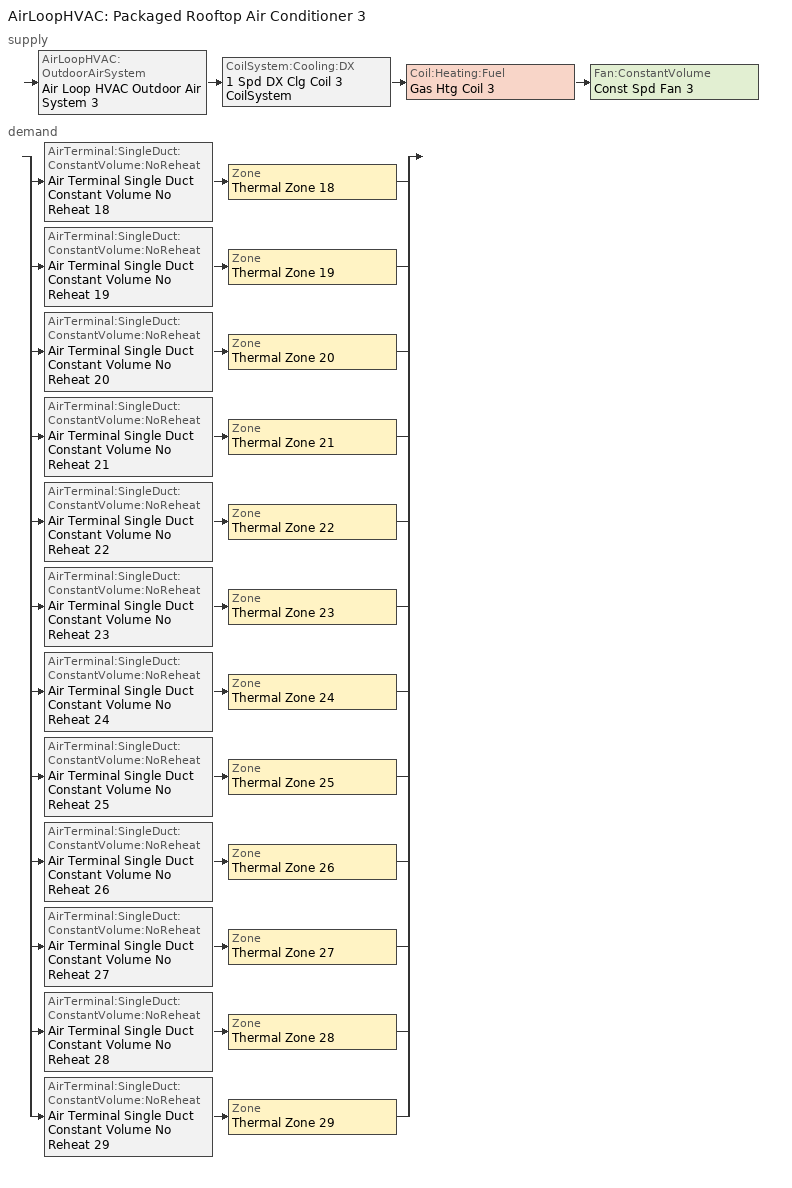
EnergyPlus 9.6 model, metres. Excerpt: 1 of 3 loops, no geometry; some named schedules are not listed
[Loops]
AirLoopHVAC 'Packaged Rooftop Air Conditioner 3'
 supply: AirLoopHVAC:OutdoorAirSystem 'Air Loop HVAC Outdoor Air System 3' > CoilSystem:Cooling:DX '1 Spd DX Clg Coil 3 CoilSystem' > Coil:Heating:Fuel 'Gas Htg Coil 3' > Fan:ConstantVolume 'Const Spd Fan 3'
 demand: split
  | AirTerminal:SingleDuct:ConstantVolume:NoReheat 'Air Terminal Single Duct Constant Volume No Reheat 18' > Zone 'Thermal Zone 18'
  | AirTerminal:SingleDuct:ConstantVolume:NoReheat 'Air Terminal Single Duct Constant Volume No Reheat 19' > Zone 'Thermal Zone 19'
  | AirTerminal:SingleDuct:ConstantVolume:NoReheat 'Air Terminal Single Duct Constant Volume No Reheat 20' > Zone 'Thermal Zone 20'
  | AirTerminal:SingleDuct:ConstantVolume:NoReheat 'Air Terminal Single Duct Constant Volume No Reheat 21' > Zone 'Thermal Zone 21'
  | AirTerminal:SingleDuct:ConstantVolume:NoReheat 'Air Terminal Single Duct Constant Volume No Reheat 22' > Zone 'Thermal Zone 22'
  | AirTerminal:SingleDuct:ConstantVolume:NoReheat 'Air Terminal Single Duct Constant Volume No Reheat 23' > Zone 'Thermal Zone 23'
  | AirTerminal:SingleDuct:ConstantVolume:NoReheat 'Air Terminal Single Duct Constant Volume No Reheat 24' > Zone 'Thermal Zone 24'
  | AirTerminal:SingleDuct:ConstantVolume:NoReheat 'Air Terminal Single Duct Constant Volume No Reheat 25' > Zone 'Thermal Zone 25'
  | AirTerminal:SingleDuct:ConstantVolume:NoReheat 'Air Terminal Single Duct Constant Volume No Reheat 26' > Zone 'Thermal Zone 26'
  | AirTerminal:SingleDuct:ConstantVolume:NoReheat 'Air Terminal Single Duct Constant Volume No Reheat 27' > Zone 'Thermal Zone 27'
  | AirTerminal:SingleDuct:ConstantVolume:NoReheat 'Air Terminal Single Duct Constant Volume No Reheat 28' > Zone 'Thermal Zone 28'
  | AirTerminal:SingleDuct:ConstantVolume:NoReheat 'Air Terminal Single Duct Constant Volume No Reheat 29' > Zone 'Thermal Zone 29'
[Controller:MechanicalVentilation]
Controller Mechanical Ventilation 3: Availability Schedule=Always On Discrete; Demand Controlled Ventilation=No; System Outdoor Air Method=ZoneSum; Zone or ZoneList Name 1=Thermal Zone 18; Design Specification Outdoor Air Object Name 1=Ventilation 18; Zone or ZoneList Name 2=Thermal Zone 19; Design Specification Outdoor Air Object Name 2=Ventilation 19; Zone or ZoneList Name 3=Thermal Zone 20; Design Specification Outdoor Air Object Name 3=Ventilation 20; Zone or ZoneList Name 4=Thermal Zone 21; Design Specification Outdoor Air Object Name 4=Ventilation 21; Zone or ZoneList Name 5=Thermal Zone 22; Design Specification Outdoor Air Object Name 5=Ventilation 22; Zone or ZoneList Name 6=Thermal Zone 23; Design Specification Outdoor Air Object Name 6=Ventilation 23; Zone or ZoneList Name 7=Thermal Zone 24; Design Specification Outdoor Air Object Name 7=Ventilation 24; Zone or ZoneList Name 8=Thermal Zone 25; Design Specification Outdoor Air Object Name 8=Ventilation 25; Zone or ZoneList Name 9=Thermal Zone 26; Design Specification Outdoor Air Object Name 9=Ventilation 26; Zone or ZoneList Name 10=Thermal Zone 27; Design Specification Outdoor Air Object Name 10=Ventilation 27; Zone or ZoneList Name 11=Thermal Zone 28; Design Specification Outdoor Air Object Name 11=Ventilation 28; Zone or ZoneList Name 12=Thermal Zone 29; Design Specification Outdoor Air Object Name 12=Ventilation 29
[AirLoopHVAC]
Packaged Rooftop Air Conditioner 3: Design Supply Air Flow Rate m3/s=AutoSize; Design Return Air Flow Fraction of Supply Air Flow=1
[Sizing:System]
Packaged Rooftop Air Conditioner 3: Type of Load to Size On=Sensible; Design Outdoor Air Flow Rate m3/s=Autosize; Central Heating Maximum System Air Flow Ratio=0.3; Preheat Design Temperature C=7; Preheat Design Humidity Ratio kgWater/kgDryAir=0.008; Precool Design Temperature C=12.8; Precool Design Humidity Ratio kgWater/kgDryAir=0.008; Central Cooling Design Supply Air Temperature C=13; Central Heating Design Supply Air Temperature C=54.4; Type of Zone Sum to Use=NonCoincident; 100% Outdoor Air in Cooling=Yes; 100% Outdoor Air in Heating=Yes; Central Cooling Design Supply Air Humidity Ratio kgWater/kgDryAir=0.0085; Central Heating Design Supply Air Humidity Ratio kgWater/kgDryAir=0.008; Cooling Supply Air Flow Rate Method=DesignDay; Cooling Supply Air Flow Rate m3/s=0; Cooling Supply Air Flow Rate Per Floor Area m3/s-m2=0.00996765; Cooling Fraction of Autosized Cooling Supply Air Flow Rate=1; Cooling Supply Air Flow Rate Per Unit Cooling Capacity m3/s-W=3.94755e-05; Heating Supply Air Flow Rate Method=DesignDay; Heating Supply Air Flow Rate m3/s=0; Heating Supply Air Flow Rate Per Floor Area m3/s-m2=0.00996765; Heating Fraction of Autosized Heating Supply Air Flow Rate=1; Heating Fraction of Autosized Cooling Supply Air Flow Rate=1; Heating Supply Air Flow Rate Per Unit Heating Capacity m3/s-W=3.15882e-05; System Outdoor Air Method=ZoneSum; Zone Maximum Outdoor Air Fraction dimensionless=1; Cooling Design Capacity Method=CoolingDesignCapacity; Cooling Design Capacity W=Autosize; Cooling Design Capacity Per Floor Area W/m2=234.7; Fraction of Autosized Cooling Design Capacity=1; Heating Design Capacity Method=HeatingDesignCapacity; Heating Design Capacity W=Autosize; Heating Design Capacity Per Floor Area W/m2=157; Fraction of Autosized Heating Design Capacity=1; Central Cooling Capacity Control Method=OnOff; Occupant Diversity=Autosize
[Controller:OutdoorAir]
Controller Outdoor Air 3: Minimum Outdoor Air Flow Rate m3/s=0; Maximum Outdoor Air Flow Rate m3/s=Autosize; Economizer Control Type=DifferentialDryBulb; Economizer Control Action Type=ModulateFlow; Economizer Maximum Limit Dry-Bulb Temperature C=28; Economizer Maximum Limit Enthalpy J/kg=64000; Economizer Minimum Limit Dry-Bulb Temperature C=-100; Lockout Type=NoLockout; Minimum Limit Type=FixedMinimum; Mechanical Ventilation Controller=Controller Mechanical Ventilation 3; High Humidity Control=No; Control High Indoor Humidity Based on Outdoor Humidity Ratio=Yes; Heat Recovery Bypass Control Type=BypassWhenWithinEconomizerLimits
[SetpointManager:MixedAir] Control Variable=Temperature
Name | Setpoint Node or NodeList
Node Air Deck Mixed 3 OS Default SPM | Node Air Deck Mixed 3
Node Air Deck Cooling 3 OS Default SPM | Node Air Deck Cooling 3
Node Air Deck Heating 3 OS Default SPM | Node Air Deck Heating 3
[CoilSystem:Cooling:DX]
1 Spd DX Clg Coil 3 CoilSystem: Availability Schedule=Always On Discrete hvac_library; Cooling Coil=1 Spd DX Clg Coil 3
[Coil:Cooling:DX:SingleSpeed]
1 Spd DX Clg Coil 3: Availability Schedule=Always On Discrete hvac_library; Gross Rated Total Cooling Capacity W=Autosize; Gross Rated Sensible Heat Ratio=Autosize; Gross Rated Cooling COP W/W=4.22; Rated Air Flow Rate m3/s=Autosize; Rated Evaporator Fan Power Per Volume Flow Rate W/(m3/s)=773.3; Total Cooling Capacity Function of Temperature Curve=OS:Curve:Biquadratic 1; Total Cooling Capacity Function of Flow Fraction Curve=OS:Curve:Quadratic 1; Energy Input Ratio Function of Temperature Curve=OS:Curve:Biquadratic 2; Energy Input Ratio Function of Flow Fraction Curve=OS:Curve:Quadratic 2; Part Load Fraction Correlation Curve=OS:Curve:Quadratic 3; Minimum Outdoor Dry-Bulb Temperature for Compressor Operation C=-25; Condenser Type=AirCooled; Evaporative Condenser Effectiveness=0; Evaporative Condenser Air Flow Rate m3/s=Autosize; Evaporative Condenser Pump Rated Power Consumption W=Autosize; Crankcase Heater Capacity W=0; Maximum Outdoor Dry-Bulb Temperature for Crankcase Heater Operation C=0; Basin Heater Capacity W/K=0; Basin Heater Setpoint Temperature C=10
[Coil:Heating:Fuel]
Gas Htg Coil 3: Availability Schedule=Always On Discrete hvac_library; Fuel Type=NaturalGas; Burner Efficiency=0.72; Nominal Capacity W=Autosize; Parasitic Electric Load W=0; Parasitic Fuel Load W=0
[Fan:ConstantVolume]
Const Spd Fan 3: Availability Schedule=Always On Discrete; Fan Total Efficiency=0.87; Pressure Rise Pa=1707; Maximum Flow Rate m3/s=89.2; Motor Efficiency=0.9; Motor In Airstream Fraction=1
[SetpointManager:Scheduled]
Setpoint Manager Scheduled Air Duck 3: Control Variable=Temperature; Schedule=Deck_Temperature 3; Setpoint Node or NodeList=Node Air Deck Supply 3
[ZoneControl:Thermostat] Temperature Difference Between Cutout And Setpoint deltaC=0
Name | Zone or ZoneList | Control Type Schedule | Control 1
Thermal Zone 18 Thermostat | Thermal Zone 18 | Thermal Zone 18 Thermostat Schedule | Thermostat Setpoint Dual Setpoint 18
Thermal Zone 19 Thermostat | Thermal Zone 19 | Thermal Zone 19 Thermostat Schedule | Thermostat Setpoint Dual Setpoint 19
Thermal Zone 20 Thermostat | Thermal Zone 20 | Thermal Zone 20 Thermostat Schedule | Thermostat Setpoint Dual Setpoint 20
Thermal Zone 21 Thermostat | Thermal Zone 21 | Thermal Zone 21 Thermostat Schedule | Thermostat Setpoint Dual Setpoint 21
Thermal Zone 22 Thermostat | Thermal Zone 22 | Thermal Zone 22 Thermostat Schedule | Thermostat Setpoint Dual Setpoint 22
Thermal Zone 23 Thermostat | Thermal Zone 23 | Thermal Zone 23 Thermostat Schedule | Thermostat Setpoint Dual Setpoint 23
Thermal Zone 24 Thermostat | Thermal Zone 24 | Thermal Zone 24 Thermostat Schedule | Thermostat Setpoint Dual Setpoint 24
Thermal Zone 25 Thermostat | Thermal Zone 25 | Thermal Zone 25 Thermostat Schedule | Thermostat Setpoint Dual Setpoint 25
Thermal Zone 26 Thermostat | Thermal Zone 26 | Thermal Zone 26 Thermostat Schedule | Thermostat Setpoint Dual Setpoint 26
Thermal Zone 27 Thermostat | Thermal Zone 27 | Thermal Zone 27 Thermostat Schedule | Thermostat Setpoint Dual Setpoint 27
Thermal Zone 28 Thermostat | Thermal Zone 28 | Thermal Zone 28 Thermostat Schedule | Thermostat Setpoint Dual Setpoint 28
Thermal Zone 29 Thermostat | Thermal Zone 29 | Thermal Zone 29 Thermostat Schedule | Thermostat Setpoint Dual Setpoint 29
[ThermostatSetpoint:DualSetpoint]
Name | Heating Setpoint Temperature Schedule | Cooling Setpoint Temperature Schedule
Thermostat Setpoint Dual Setpoint 18 | HtgSetp 18 | ClgSetp 18
Thermostat Setpoint Dual Setpoint 19 | HtgSetp 19 | ClgSetp 19
Thermostat Setpoint Dual Setpoint 20 | HtgSetp 20 | ClgSetp 20
Thermostat Setpoint Dual Setpoint 21 | HtgSetp 21 | ClgSetp 21
Thermostat Setpoint Dual Setpoint 22 | HtgSetp 22 | ClgSetp 22
Thermostat Setpoint Dual Setpoint 23 | HtgSetp 23 | ClgSetp 23
Thermostat Setpoint Dual Setpoint 24 | HtgSetp 24 | ClgSetp 24
Thermostat Setpoint Dual Setpoint 25 | HtgSetp 25 | ClgSetp 25
Thermostat Setpoint Dual Setpoint 26 | HtgSetp 26 | ClgSetp 26
Thermostat Setpoint Dual Setpoint 27 | HtgSetp 27 | ClgSetp 27
Thermostat Setpoint Dual Setpoint 28 | HtgSetp 28 | ClgSetp 28
Thermostat Setpoint Dual Setpoint 29 | HtgSetp 29 | ClgSetp 29
[AirTerminal:SingleDuct:ConstantVolume:NoReheat] Availability Schedule=Always On Discrete; Maximum Air Flow Rate m3/s=AutoSize
Air Terminal Single Duct Constant Volume No Reheat 18; Air Terminal Single Duct Constant Volume No Reheat 19; Air Terminal Single Duct Constant Volume No Reheat 20; Air Terminal Single Duct Constant Volume No Reheat 21; Air Terminal Single Duct Constant Volume No Reheat 22; Air Terminal Single Duct Constant Volume No Reheat 23; Air Terminal Single Duct Constant Volume No Reheat 24; Air Terminal Single Duct Constant Volume No Reheat 25; Air Terminal Single Duct Constant Volume No Reheat 26; Air Terminal Single Duct Constant Volume No Reheat 27; Air Terminal Single Duct Constant Volume No Reheat 28; Air Terminal Single Duct Constant Volume No Reheat 29
[Zone equipment]
Thermal Zone 18: Air Terminal Single Duct Constant Volume No Reheat 18
Thermal Zone 19: Air Terminal Single Duct Constant Volume No Reheat 19
Thermal Zone 20: Air Terminal Single Duct Constant Volume No Reheat 20
Thermal Zone 21: Air Terminal Single Duct Constant Volume No Reheat 21
Thermal Zone 22: Air Terminal Single Duct Constant Volume No Reheat 22
Thermal Zone 23: Air Terminal Single Duct Constant Volume No Reheat 23
Thermal Zone 24: Air Terminal Single Duct Constant Volume No Reheat 24
Thermal Zone 25: Air Terminal Single Duct Constant Volume No Reheat 25
Thermal Zone 26: Air Terminal Single Duct Constant Volume No Reheat 26
Thermal Zone 27: Air Terminal Single Duct Constant Volume No Reheat 27
Thermal Zone 28: Air Terminal Single Duct Constant Volume No Reheat 28
Thermal Zone 29: Air Terminal Single Duct Constant Volume No Reheat 29
[Sizing:Zone] Zone Cooling Design Supply Air Temperature Input Method=SupplyAirTemperature; Zone Cooling Design Supply Air Temperature C=13; Zone Cooling Design Supply Air Temperature Difference deltaC=11.11; Zone Heating Design Supply Air Temperature Input Method=SupplyAirTemperature; Zone Heating Design Supply Air Temperature C=54.4; Zone Heating Design Supply Air Temperature Difference deltaC=11.11; Zone Cooling Design Supply Air Humidity Ratio kgWater/kgDryAir=0.0085; Zone Heating Design Supply Air Humidity Ratio kgWater/kgDryAir=0.008; Cooling Design Air Flow Method=DesignDay; Cooling Design Air Flow Rate m3/s=0; Cooling Minimum Air Flow per Zone Floor Area m3/s-m2=0.000762; Cooling Minimum Air Flow m3/s=0; Cooling Minimum Air Flow Fraction=0; Heating Design Air Flow Method=DesignDay; Heating Design Air Flow Rate m3/s=0; Heating Maximum Air Flow per Zone Floor Area m3/s-m2=0.002032; Heating Maximum Air Flow m3/s=0.141576; Heating Maximum Air Flow Fraction=0.3; Account for Dedicated Outdoor Air System=No
Name | Design Specification Outdoor Air Object
Thermal Zone 18 | Ventilation 18
Thermal Zone 19 | Ventilation 19
Thermal Zone 20 | Ventilation 20
Thermal Zone 21 | Ventilation 21
Thermal Zone 22 | Ventilation 22
Thermal Zone 23 | Ventilation 23
Thermal Zone 24 | Ventilation 24
Thermal Zone 25 | Ventilation 25
Thermal Zone 26 | Ventilation 26
Thermal Zone 27 | Ventilation 27
Thermal Zone 28 | Ventilation 28
Thermal Zone 29 | Ventilation 29
[DesignSpecification:OutdoorAir] Outdoor Air Method=Sum; Outdoor Air Flow per Person m3/s-person=0; Outdoor Air Flow per Zone Floor Area m3/s-m2=0; Outdoor Air Flow per Zone m3/s=0; Outdoor Air Flow Air Changes per Hour 1/hr=0.79
Ventilation 18; Ventilation 19; Ventilation 20; Ventilation 21; Ventilation 22; Ventilation 23; Ventilation 24; Ventilation 25; Ventilation 26; Ventilation 27; Ventilation 28; Ventilation 29
[Schedule:Day:Interval]
Deck_Temperature_Default 3; Deck_Temperature_Summer_Design_Day 3; Deck_Temperature_Winter_Design_Day 3: No, 24:00, 13
[Schedule:Week:Daily]
HtgSetp 18 Week Rule - Jan1-Dec31: HtgSetp Default Schedule 18, HtgSetp Default Schedule 18, HtgSetp Default Schedule 18, HtgSetp Default Schedule 18, HtgSetp Default Schedule 18, HtgSetp Default Schedule 18, HtgSetp Default Schedule 18, HtgSetp Default Schedule 18, HtgSetp Summer Design Day 18, HtgSetp Winter Design Day 18, HtgSetp Default Schedule 18, HtgSetp Default Schedule 18
ClgSetp 18 Week Rule - Jan1-Dec31: ClgSetp Default Schedule 18, ClgSetp Default Schedule 18, ClgSetp Default Schedule 18, ClgSetp Default Schedule 18, ClgSetp Default Schedule 18, ClgSetp Default Schedule 18, ClgSetp Default Schedule 18, ClgSetp Default Schedule 18, ClgSetp Summer Design Day 18, ClgSetp Winter Design Day 18, ClgSetp Default Schedule 18, ClgSetp Default Schedule 18
HtgSetp 19 Week Rule - Jan1-Dec31: HtgSetp Default Schedule 19, HtgSetp Default Schedule 19, HtgSetp Default Schedule 19, HtgSetp Default Schedule 19, HtgSetp Default Schedule 19, HtgSetp Default Schedule 19, HtgSetp Default Schedule 19, HtgSetp Default Schedule 19, HtgSetp Summer Design Day 19, HtgSetp Winter Design Day 19, HtgSetp Default Schedule 19, HtgSetp Default Schedule 19
ClgSetp 19 Week Rule - Jan1-Dec31: ClgSetp Default Schedule 19, ClgSetp Default Schedule 19, ClgSetp Default Schedule 19, ClgSetp Default Schedule 19, ClgSetp Default Schedule 19, ClgSetp Default Schedule 19, ClgSetp Default Schedule 19, ClgSetp Default Schedule 19, ClgSetp Summer Design Day 19, ClgSetp Winter Design Day 19, ClgSetp Default Schedule 19, ClgSetp Default Schedule 19
HtgSetp 20 Week Rule - Jan1-Dec31: HtgSetp Default Schedule 20, HtgSetp Default Schedule 20, HtgSetp Default Schedule 20, HtgSetp Default Schedule 20, HtgSetp Default Schedule 20, HtgSetp Default Schedule 20, HtgSetp Default Schedule 20, HtgSetp Default Schedule 20, HtgSetp Summer Design Day 20, HtgSetp Winter Design Day 20, HtgSetp Default Schedule 20, HtgSetp Default Schedule 20
ClgSetp 20 Week Rule - Jan1-Dec31: ClgSetp Default Schedule 20, ClgSetp Default Schedule 20, ClgSetp Default Schedule 20, ClgSetp Default Schedule 20, ClgSetp Default Schedule 20, ClgSetp Default Schedule 20, ClgSetp Default Schedule 20, ClgSetp Default Schedule 20, ClgSetp Summer Design Day 20, ClgSetp Winter Design Day 20, ClgSetp Default Schedule 20, ClgSetp Default Schedule 20
HtgSetp 21 Week Rule - Jan1-Dec31: HtgSetp Default Schedule 21, HtgSetp Default Schedule 21, HtgSetp Default Schedule 21, HtgSetp Default Schedule 21, HtgSetp Default Schedule 21, HtgSetp Default Schedule 21, HtgSetp Default Schedule 21, HtgSetp Default Schedule 21, HtgSetp Summer Design Day 21, HtgSetp Winter Design Day 21, HtgSetp Default Schedule 21, HtgSetp Default Schedule 21
ClgSetp 21 Week Rule - Jan1-Dec31: ClgSetp Default Schedule 21, ClgSetp Default Schedule 21, ClgSetp Default Schedule 21, ClgSetp Default Schedule 21, ClgSetp Default Schedule 21, ClgSetp Default Schedule 21, ClgSetp Default Schedule 21, ClgSetp Default Schedule 21, ClgSetp Summer Design Day 21, ClgSetp Winter Design Day 21, ClgSetp Default Schedule 21, ClgSetp Default Schedule 21
HtgSetp 22 Week Rule - Jan1-Dec31: HtgSetp Default Schedule 22, HtgSetp Default Schedule 22, HtgSetp Default Schedule 22, HtgSetp Default Schedule 22, HtgSetp Default Schedule 22, HtgSetp Default Schedule 22, HtgSetp Default Schedule 22, HtgSetp Default Schedule 22, HtgSetp Summer Design Day 22, HtgSetp Winter Design Day 22, HtgSetp Default Schedule 22, HtgSetp Default Schedule 22
ClgSetp 22 Week Rule - Jan1-Dec31: ClgSetp Default Schedule 22, ClgSetp Default Schedule 22, ClgSetp Default Schedule 22, ClgSetp Default Schedule 22, ClgSetp Default Schedule 22, ClgSetp Default Schedule 22, ClgSetp Default Schedule 22, ClgSetp Default Schedule 22, ClgSetp Summer Design Day 22, ClgSetp Winter Design Day 22, ClgSetp Default Schedule 22, ClgSetp Default Schedule 22
HtgSetp 23 Week Rule - Jan1-Dec31: HtgSetp Default Schedule 23, HtgSetp Default Schedule 23, HtgSetp Default Schedule 23, HtgSetp Default Schedule 23, HtgSetp Default Schedule 23, HtgSetp Default Schedule 23, HtgSetp Default Schedule 23, HtgSetp Default Schedule 23, HtgSetp Summer Design Day 23, HtgSetp Winter Design Day 23, HtgSetp Default Schedule 23, HtgSetp Default Schedule 23
ClgSetp 23 Week Rule - Jan1-Dec31: ClgSetp Default Schedule 23, ClgSetp Default Schedule 23, ClgSetp Default Schedule 23, ClgSetp Default Schedule 23, ClgSetp Default Schedule 23, ClgSetp Default Schedule 23, ClgSetp Default Schedule 23, ClgSetp Default Schedule 23, ClgSetp Summer Design Day 23, ClgSetp Winter Design Day 23, ClgSetp Default Schedule 23, ClgSetp Default Schedule 23
HtgSetp 24 Week Rule - Jan1-Dec31: HtgSetp Default Schedule 24, HtgSetp Default Schedule 24, HtgSetp Default Schedule 24, HtgSetp Default Schedule 24, HtgSetp Default Schedule 24, HtgSetp Default Schedule 24, HtgSetp Default Schedule 24, HtgSetp Default Schedule 24, HtgSetp Summer Design Day 24, HtgSetp Winter Design Day 24, HtgSetp Default Schedule 24, HtgSetp Default Schedule 24
ClgSetp 24 Week Rule - Jan1-Dec31: ClgSetp Default Schedule 24, ClgSetp Default Schedule 24, ClgSetp Default Schedule 24, ClgSetp Default Schedule 24, ClgSetp Default Schedule 24, ClgSetp Default Schedule 24, ClgSetp Default Schedule 24, ClgSetp Default Schedule 24, ClgSetp Summer Design Day 24, ClgSetp Winter Design Day 24, ClgSetp Default Schedule 24, ClgSetp Default Schedule 24
HtgSetp 25 Week Rule - Jan1-Dec31: HtgSetp Default Schedule 25, HtgSetp Default Schedule 25, HtgSetp Default Schedule 25, HtgSetp Default Schedule 25, HtgSetp Default Schedule 25, HtgSetp Default Schedule 25, HtgSetp Default Schedule 25, HtgSetp Default Schedule 25, HtgSetp Summer Design Day 25, HtgSetp Winter Design Day 25, HtgSetp Default Schedule 25, HtgSetp Default Schedule 25
ClgSetp 25 Week Rule - Jan1-Dec31: ClgSetp Default Schedule 25, ClgSetp Default Schedule 25, ClgSetp Default Schedule 25, ClgSetp Default Schedule 25, ClgSetp Default Schedule 25, ClgSetp Default Schedule 25, ClgSetp Default Schedule 25, ClgSetp Default Schedule 25, ClgSetp Summer Design Day 25, ClgSetp Winter Design Day 25, ClgSetp Default Schedule 25, ClgSetp Default Schedule 25
HtgSetp 26 Week Rule - Jan1-Dec31: HtgSetp Default Schedule 26, HtgSetp Default Schedule 26, HtgSetp Default Schedule 26, HtgSetp Default Schedule 26, HtgSetp Default Schedule 26, HtgSetp Default Schedule 26, HtgSetp Default Schedule 26, HtgSetp Default Schedule 26, HtgSetp Summer Design Day 26, HtgSetp Winter Design Day 26, HtgSetp Default Schedule 26, HtgSetp Default Schedule 26
ClgSetp 26 Week Rule - Jan1-Dec31: ClgSetp Default Schedule 26, ClgSetp Default Schedule 26, ClgSetp Default Schedule 26, ClgSetp Default Schedule 26, ClgSetp Default Schedule 26, ClgSetp Default Schedule 26, ClgSetp Default Schedule 26, ClgSetp Default Schedule 26, ClgSetp Summer Design Day 26, ClgSetp Winter Design Day 26, ClgSetp Default Schedule 26, ClgSetp Default Schedule 26
HtgSetp 27 Week Rule - Jan1-Dec31: HtgSetp Default Schedule 27, HtgSetp Default Schedule 27, HtgSetp Default Schedule 27, HtgSetp Default Schedule 27, HtgSetp Default Schedule 27, HtgSetp Default Schedule 27, HtgSetp Default Schedule 27, HtgSetp Default Schedule 27, HtgSetp Summer Design Day 27, HtgSetp Winter Design Day 27, HtgSetp Default Schedule 27, HtgSetp Default Schedule 27
ClgSetp 27 Week Rule - Jan1-Dec31: ClgSetp Default Schedule 27, ClgSetp Default Schedule 27, ClgSetp Default Schedule 27, ClgSetp Default Schedule 27, ClgSetp Default Schedule 27, ClgSetp Default Schedule 27, ClgSetp Default Schedule 27, ClgSetp Default Schedule 27, ClgSetp Summer Design Day 27, ClgSetp Winter Design Day 27, ClgSetp Default Schedule 27, ClgSetp Default Schedule 27
HtgSetp 28 Week Rule - Jan1-Dec31: HtgSetp Default Schedule 28, HtgSetp Default Schedule 28, HtgSetp Default Schedule 28, HtgSetp Default Schedule 28, HtgSetp Default Schedule 28, HtgSetp Default Schedule 28, HtgSetp Default Schedule 28, HtgSetp Default Schedule 28, HtgSetp Summer Design Day 28, HtgSetp Winter Design Day 28, HtgSetp Default Schedule 28, HtgSetp Default Schedule 28
Deck_Temperature 3 Week Rule - Jan1-Dec31: Deck_Temperature_Default 3, Deck_Temperature_Default 3, Deck_Temperature_Default 3, Deck_Temperature_Default 3, Deck_Temperature_Default 3, Deck_Temperature_Default 3, Deck_Temperature_Default 3, Deck_Temperature_Default 3, Deck_Temperature_Summer_Design_Day 3, Deck_Temperature_Winter_Design_Day 3, Deck_Temperature_Default 3, Deck_Temperature_Default 3
[Schedule:Year]
HtgSetp 18: HtgSetp 18 Week Rule - Jan1-Dec31, 1, 1, 12, 31
ClgSetp 18: ClgSetp 18 Week Rule - Jan1-Dec31, 1, 1, 12, 31
HtgSetp 19: HtgSetp 19 Week Rule - Jan1-Dec31, 1, 1, 12, 31
ClgSetp 19: ClgSetp 19 Week Rule - Jan1-Dec31, 1, 1, 12, 31
HtgSetp 20: HtgSetp 20 Week Rule - Jan1-Dec31, 1, 1, 12, 31
ClgSetp 20: ClgSetp 20 Week Rule - Jan1-Dec31, 1, 1, 12, 31
HtgSetp 21: HtgSetp 21 Week Rule - Jan1-Dec31, 1, 1, 12, 31
ClgSetp 21: ClgSetp 21 Week Rule - Jan1-Dec31, 1, 1, 12, 31
HtgSetp 22: HtgSetp 22 Week Rule - Jan1-Dec31, 1, 1, 12, 31
ClgSetp 22: ClgSetp 22 Week Rule - Jan1-Dec31, 1, 1, 12, 31
HtgSetp 23: HtgSetp 23 Week Rule - Jan1-Dec31, 1, 1, 12, 31
ClgSetp 23: ClgSetp 23 Week Rule - Jan1-Dec31, 1, 1, 12, 31
HtgSetp 24: HtgSetp 24 Week Rule - Jan1-Dec31, 1, 1, 12, 31
ClgSetp 24: ClgSetp 24 Week Rule - Jan1-Dec31, 1, 1, 12, 31
HtgSetp 25: HtgSetp 25 Week Rule - Jan1-Dec31, 1, 1, 12, 31
ClgSetp 25: ClgSetp 25 Week Rule - Jan1-Dec31, 1, 1, 12, 31
HtgSetp 26: HtgSetp 26 Week Rule - Jan1-Dec31, 1, 1, 12, 31
ClgSetp 26: ClgSetp 26 Week Rule - Jan1-Dec31, 1, 1, 12, 31
HtgSetp 27: HtgSetp 27 Week Rule - Jan1-Dec31, 1, 1, 12, 31
ClgSetp 27: ClgSetp 27 Week Rule - Jan1-Dec31, 1, 1, 12, 31
HtgSetp 28: HtgSetp 28 Week Rule - Jan1-Dec31, 1, 1, 12, 31
ClgSetp 28: ClgSetp 28 Week Rule - Jan1-Dec31, 1, 1, 12, 31
HtgSetp 29: HtgSetp 29 Week Rule - Jan1-Dec31, 1, 1, 12, 31
ClgSetp 29: ClgSetp 29 Week Rule - Jan1-Dec31, 1, 1, 12, 31
Deck_Temperature 3: Deck_Temperature 3 Week Rule - Jan1-Dec31, 1, 1, 12, 31
[Schedule:Compact]
Thermal Zone 18 Thermostat Schedule; Thermal Zone 19 Thermostat Schedule; Thermal Zone 20 Thermostat Schedule; Thermal Zone 21 Thermostat Schedule; Thermal Zone 22 Thermostat Schedule; Thermal Zone 23 Thermostat Schedule; Thermal Zone 24 Thermostat Schedule; Thermal Zone 25 Thermostat Schedule; Thermal Zone 26 Thermostat Schedule; Thermal Zone 27 Thermostat Schedule; Thermal Zone 28 Thermostat Schedule; Thermal Zone 29 Thermostat Schedule: Through: 12/31, For: AllDays, Until: 24:00, 4
[Curve:Biquadratic] Minimum Value of x=17; Maximum Value of x=22; Minimum Value of y=13; Maximum Value of y=46
Name | Coefficient1 Constant | Coefficient2 x | Coefficient3 x**2 | Coefficient4 y | Coefficient5 y**2 | Coefficient6 x*y
OS:Curve:Biquadratic 1 | 0.42415 | 0.04426 | -0.00042 | 0.00333 | -8e-05 | -0.00021
OS:Curve:Biquadratic 2 | 1.23649 | -0.02431 | 0.00057 | -0.01434 | 0.00063 | -0.00038
[Curve:Quadratic]
Name | Coefficient1 Constant | Coefficient2 x | Coefficient3 x**2 | Minimum Value of x | Maximum Value of x
OS:Curve:Quadratic 1 | 0.77136 | 0.34053 | -0.11088 | 0.75918 | 1.13877
OS:Curve:Quadratic 2 | 1.2055 | -0.32953 | 0.12308 | 0.75918 | 1.13877
OS:Curve:Quadratic 3 | 0.771 | 0.229 | 0 | 0 | 1
[Schedule:Constant]
Always On Discrete; Always On Discrete hvac_library: 1
